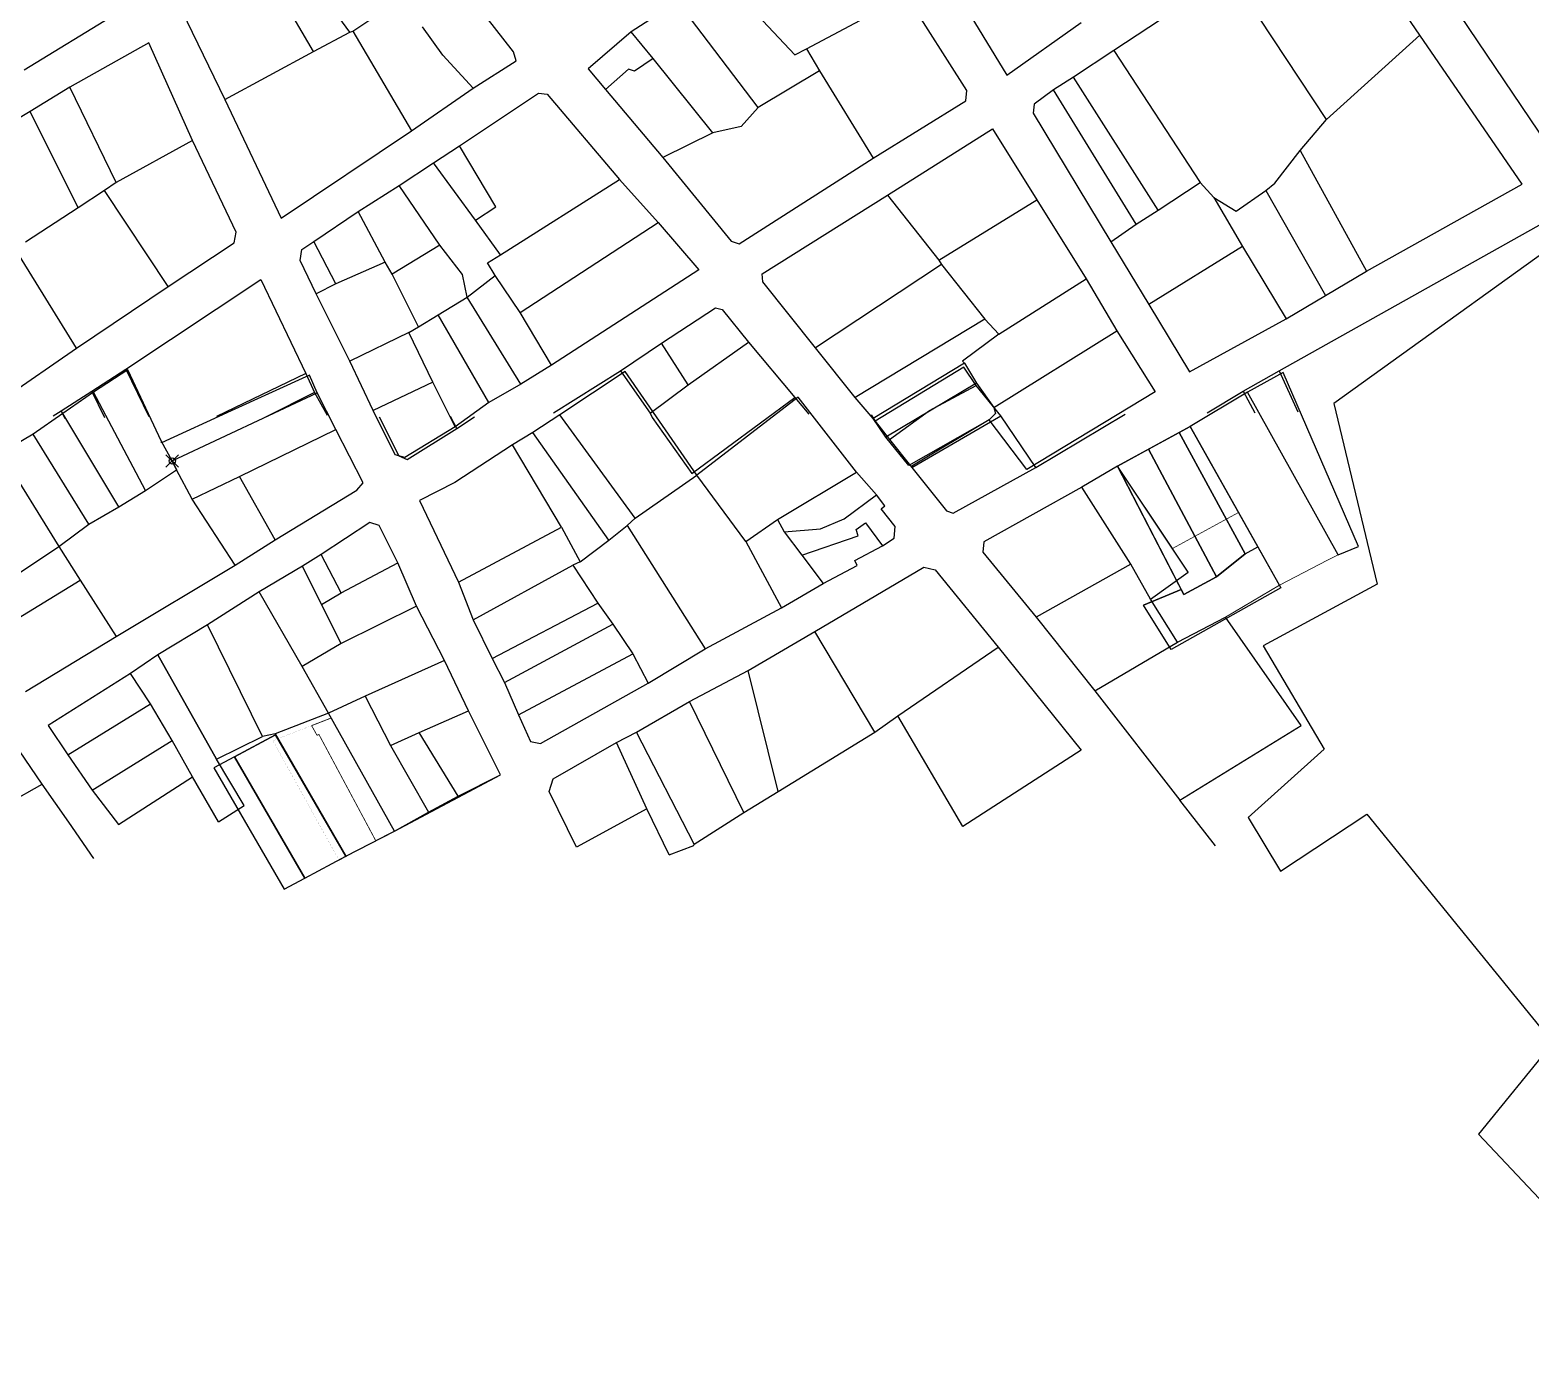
# Model space of a CAD drawing. Header units: millimetres. Extents: x 605783 to 623169, y 1302882 to 1323517.
# Drawn here: x 622196.1 to 622555.6, y 1322472.5 to 1322790.3 of the extents above; entities that cross this region are included whole.
import ezdxf

# ---------------------------------------------------------------- set-up
doc = ezdxf.new("R2010")
doc.units = ezdxf.units.MM
doc.header["$PDMODE"] = 35
doc.header["$PDSIZE"] = 1.5
doc.linetypes.add('DGN Style 2', pattern=[90.06457, 54.038742, -36.025828])
for name, color, linetype in [('-2', 1, 'Continuous'), ('CVL_CUADCON_LIN', 8, 'Continuous'), ('MANZANAS', 7, 'Continuous')]:
    doc.layers.add(name, color=color, linetype=linetype)
doc.layers.add('Nivel 2', color=7, linetype='Continuous', lineweight=0)
doc.layers.add('Nivel 3', color=7, linetype='Continuous', lineweight=0)

msp = doc.modelspace()

# ---------------------------------------------------------------- linework, layer by layer
at = {"layer": '-2', "color": 1, "linetype": 'Continuous'}
msp.add_lwpolyline([(622575.445, 1322748.889), (622508.629, 1322700.772), (622518.949, 1322657.528), (622491.626, 1322642.722), (622506.235, 1322617.931), (622488.022, 1322601.618), (622495.821, 1322588.702), (622516.508, 1322602.408), (622561.094, 1322547.598), (622543.245, 1322525.681), (622593.465, 1322472.506)], dxfattribs=at)
at = {"layer": 'CVL_CUADCON_LIN', "color": 1, "ltscale": 0.5, "flags": 128}
for points in [[(622456.755, 1322685.794), (622464.142, 1322689.833), (622471.53, 1322693.873), (622474.162, 1322695.312)], [(622480.459, 1322659.255), (622487.373, 1322664.811), (622471.535, 1322693.864)], [(622474.172, 1322695.317), (622490.384, 1322666.459), (622495.918, 1322656.607)], [(622464.142, 1322689.833), (622480.459, 1322659.255), (622472.673, 1322655.006)], [(622456.755, 1322685.794), (622472.03, 1322656.249), (622462.935, 1322652.467)], [(622487.373, 1322664.811), (622490.365, 1322666.492)], [(622495.918, 1322656.607), (622469.585, 1322641.823)], [(622469.585, 1322641.823), (622462.935, 1322652.467)], [(622308.869, 1322611.782), (622301.211, 1322627.124)], [(622245.09, 1322616.099), (622254.958, 1322621.396)], [(622271.828, 1322592.338), (622254.958, 1322621.396)], [(622245.09, 1322616.099), (622240.156, 1322613.45), (622257.025, 1322584.392)], [(622245.09, 1322616.099), (622261.959, 1322587.041)], [(622283.425, 1322598.34), (622308.869, 1322611.782)]]:
    msp.add_lwpolyline(points, dxfattribs=at)
for points in [[(622464.142, 1322689.833), (622471.53, 1322693.873), (622487.373, 1322664.811), (622480.459, 1322659.255)], [(622456.755, 1322685.794), (622464.142, 1322689.833), (622480.459, 1322659.255), (622472.673, 1322655.006)], [(622487.373, 1322664.811), (622490.365, 1322666.492), (622495.918, 1322656.607), (622469.585, 1322641.823), (622462.935, 1322652.467), (622472.03, 1322656.249), (622472.673, 1322655.006), (622480.459, 1322659.255)], [(622261.959, 1322587.041), (622271.828, 1322592.338), (622254.958, 1322621.396), (622245.09, 1322616.099)], [(622257.025, 1322584.392), (622261.959, 1322587.041), (622245.09, 1322616.099), (622240.156, 1322613.45)]]:
    msp.add_lwpolyline(points, close=True, dxfattribs=at)
at = {"layer": 'CVL_CUADCON_LIN', "color": 1, "lineweight": 13, "ltscale": 0.5, "const_width": 0.02, "flags": 128}
msp.add_lwpolyline([(622270.199, 1322591.263), (622283.425, 1322598.34), (622268.279, 1322625.423), (622254.295, 1322619.995)], close=True, dxfattribs=at)
msp.add_lwpolyline([(622268.279, 1322625.423), (622254.295, 1322619.995), (622270.199, 1322591.263)], dxfattribs=at)
at = {"layer": 'CVL_CUADCON_LIN', "color": 1, "ltscale": 0.5, "const_width": 0.2, "flags": 128}
for points in [[(622268.279, 1322625.423), (622263.59, 1322623.603)], [(622283.425, 1322598.34), (622268.279, 1322625.423)], [(622263.59, 1322623.603), (622264.875, 1322621.293)], [(622264.875, 1322621.293), (622265.341, 1322621.474), (622278.957, 1322596.028)], [(622264.875, 1322621.293), (622265.341, 1322621.474)], [(622283.425, 1322598.34), (622278.957, 1322596.028)]]:
    msp.add_lwpolyline(points, dxfattribs=at)
at = {"layer": 'MANZANAS', "color": 1, "lineweight": 0, "ltscale": 0.1}
for points in [[(622456.755, 1322685.794), (622474.172, 1322695.317), (622495.54, 1322657.282), (622482.659, 1322649.595), (622471.114, 1322643.568), (622464.635, 1322653.939), (622473.712, 1322660.38)], [(622474.172, 1322695.317), (622485.78, 1322674.654), (622469.912, 1322666.084), (622456.755, 1322685.794)]]:
    msp.add_lwpolyline(points, close=True, dxfattribs=at)
for points in [[(622474.172, 1322695.317), (622485.78, 1322674.654)], [(622482.659, 1322649.595), (622495.54, 1322657.282), (622507.06, 1322663.258), (622509.668, 1322664.547)]]:
    msp.add_lwpolyline(points, dxfattribs=at)
at = {"layer": 'Nivel 2', "color": 1, "linetype": 'Continuous', "lineweight": -3}
for p, q in [((622264.018, 1322785.217), (622252.847, 1322804.291)), ((622483.742, 1322803.811), (622455.873, 1322785.436)), ((622506.832, 1322768.89), (622483.742, 1322803.811)), ((622273.448, 1322790.081), (622285.177, 1322797.951)), ((622421.605, 1322793.673), (622430.243, 1322779.489)), ((622430.243, 1322779.489), (622448, 1322792.133)), ((622264.018, 1322785.217), (622272.712, 1322789.824)), ((622272.712, 1322789.824), (622273.448, 1322790.081)), ((622273.448, 1322790.081), (622287.557, 1322766.169)), ((622506.832, 1322768.89), (622529.234, 1322789.07)), ((622242.803, 1322773.701), (622264.018, 1322785.217)), ((622455.873, 1322785.436), (622446.195, 1322779.048)), ((622455.873, 1322785.436), (622476.563, 1322753.807)), ((622216.743, 1322753.784), (622205.66, 1322776.618)), ((622446.195, 1322779.048), (622441.431, 1322776.031)), ((622207.597, 1322747.728), (622196.107, 1322770.813)), ((622500.511, 1322761.423), (622506.832, 1322768.89)), ((622235.017, 1322763.866), (622216.743, 1322753.784)), ((622302.901, 1322744.775), (622292.792, 1322758.471)), ((622500.511, 1322761.423), (622516.416, 1322732.541)), ((622308.85, 1322736.42), (622337.406, 1322754.468)), ((622213.931, 1322751.868), (622207.597, 1322747.728)), ((622216.743, 1322753.784), (622213.931, 1322751.868)), ((622294.288, 1322738.772), (622284.584, 1322753.028)), ((622466.505, 1322747.162), (622476.563, 1322753.807)), ((622476.563, 1322753.807), (622479.803, 1322750.163)), ((622492.317, 1322751.866), (622506.584, 1322726.66)), ((622207.597, 1322747.728), (622195.005, 1322739.498)), ((622461.184, 1322743.813), (622466.505, 1322747.162)), ((622479.803, 1322750.163), (622486.729, 1322738.461)), ((622281.249, 1322734.705), (622274.752, 1322746.841)), ((622308.85, 1322736.42), (622302.901, 1322744.775)), ((622455.181, 1322739.573), (622461.184, 1322743.813)), ((622269.357, 1322729.5), (622264.087, 1322739.61)), ((622455.181, 1322739.573), (622464.228, 1322724.527)), ((622486.729, 1322738.461), (622464.228, 1322724.527)), ((622486.729, 1322738.461), (622497.157, 1322721.11)), ((622281.249, 1322734.705), (622269.357, 1322729.5)), ((622282.885, 1322731.842), (622281.249, 1322734.705)), ((622269.357, 1322729.5), (622264.693, 1322727.119)), ((622289.206, 1322719.197), (622282.885, 1322731.842)), ((622300.837, 1322726.28), (622307.548, 1322731.514)), ((622506.584, 1322726.66), (622516.416, 1322732.541)), ((622293.945, 1322722.061), (622300.837, 1322726.28)), ((622497.157, 1322721.11), (622506.584, 1322726.66)), ((622289.206, 1322719.197), (622293.945, 1322722.061)), ((622306.062, 1322701.061), (622293.945, 1322722.061)), ((622464.228, 1322724.527), (622474.016, 1322708.367)), ((622286.925, 1322717.842), (622289.206, 1322719.197)), ((622474.016, 1322708.367), (622497.157, 1322721.11)), ((622286.925, 1322717.842), (622272.728, 1322710.977)), ((622292.633, 1322705.931), (622286.925, 1322717.842)), ((622353.87, 1322705.273), (622347.458, 1322715.251)), ((622353.87, 1322705.273), (622368.334, 1322715.491)), ((622219.069, 1322709.076), (622224.573, 1322697.672)), ((622338.746, 1322708.512), (622323.064, 1322698.112)), ((622337.628, 1322708.608), (622344.702, 1322698.505)), ((622419.887, 1322709.492), (622398.632, 1322696.588)), ((622422.841, 1322705.092), (622419.887, 1322709.492)), ((622486.834, 1322703.748), (622495.476, 1322708.66)), ((622496.443, 1322708.229), (622487.887, 1322703.519)), ((622495.476, 1322708.66), (622499.933, 1322698.775)), ((622292.633, 1322705.931), (622278.334, 1322699.142)), ((622298.033, 1322695.187), (622292.633, 1322705.931)), ((622344.702, 1322698.505), (622353.87, 1322705.273)), ((622428.789, 1322697.817), (622422.841, 1322705.092)), ((622211.329, 1322703.522), (622203.945, 1322698.414)), ((622269.364, 1322694.557), (622264.929, 1322703.367)), ((622306.062, 1322701.061), (622298.033, 1322695.187)), ((622487.887, 1322703.519), (622474.172, 1322695.317)), ((622478.218, 1322698.608), (622486.834, 1322703.748)), ((622486.834, 1322703.748), (622489.622, 1322698.579)), ((622509.668, 1322664.547), (622487.887, 1322703.519)), ((622203.945, 1322698.414), (622196.814, 1322693.434)), ((622203.589, 1322699.057), (622204.459, 1322697.232)), ((622298.36, 1322694.787), (622296.891, 1322697.673)), ((622298.36, 1322694.787), (622302.609, 1322697.637)), ((622323.064, 1322698.112), (622316.64, 1322693.849)), ((622344.702, 1322698.505), (622345.188, 1322697.492)), ((622397.706, 1322698.131), (622398.632, 1322696.588)), ((622407.454, 1322685.471), (622428.789, 1322697.817)), ((622437.138, 1322685.452), (622428.789, 1322697.817)), ((622437.138, 1322685.452), (622458.597, 1322698.256)), ((622196.814, 1322693.434), (622189.147, 1322688.883)), ((622316.64, 1322693.849), (622311.756, 1322690.943)), ((622334.793, 1322668.062), (622316.64, 1322693.849)), ((622398.632, 1322696.588), (622402.069, 1322692.216)), ((622474.172, 1322695.317), (622456.755, 1322685.794)), ((622495.54, 1322657.282), (622474.172, 1322695.317)), ((622230.178, 1322687.039), (622227.604, 1322691.696)), ((622227.631, 1322691.416), (622227.604, 1322691.696)), ((622323.487, 1322671.184), (622311.756, 1322690.943)), ((622402.069, 1322692.216), (622407.454, 1322685.471)), ((622189.147, 1322688.883), (622203.006, 1322666.496)), ((622230.178, 1322687.039), (622231.236, 1322684.938)), ((622231.236, 1322684.938), (622230.178, 1322687.039)), ((622234.997, 1322677.901), (622231.236, 1322684.938)), ((622341.109, 1322673.29), (622355.927, 1322683.659)), ((622375.243, 1322672.972), (622394.196, 1322684.361)), ((622398.962, 1322678.882), (622394.196, 1322684.361)), ((622456.755, 1322685.794), (622448.177, 1322680.728)), ((622459.898, 1322662.264), (622448.177, 1322680.728)), ((622245.276, 1322662.069), (622234.997, 1322677.901)), ((622289.437, 1322677.549), (622298.803, 1322658.001)), ((622339.215, 1322671.6), (622341.109, 1322673.29)), ((622367.656, 1322667.71), (622375.243, 1322672.972)), ((622375.243, 1322672.972), (622376.865, 1322670.087)), ((622245.276, 1322662.069), (622254.89, 1322668.108)), ((622298.803, 1322658.001), (622323.487, 1322671.184)), ((622323.487, 1322671.184), (622327.918, 1322662.856)), ((622327.918, 1322662.856), (622334.793, 1322668.062)), ((622334.793, 1322668.062), (622339.215, 1322671.6)), ((622339.215, 1322671.6), (622357.904, 1322642.032)), ((622376.865, 1322670.087), (622381.073, 1322664.426)), ((622181.026, 1322651.961), (622203.006, 1322666.496)), ((622203.006, 1322666.496), (622208.147, 1322658.454)), ((622265.844, 1322664.628), (622261.391, 1322661.828)), ((622270.637, 1322655.465), (622265.844, 1322664.628)), ((622367.656, 1322667.71), (622376.233, 1322651.866)), ((622216.758, 1322644.947), (622245.276, 1322662.069)), ((622261.391, 1322661.828), (622251.041, 1322655.682)), ((622265.93, 1322652.662), (622261.391, 1322661.828)), ((622288.704, 1322652.214), (622284.233, 1322662.599)), ((622302.299, 1322648.981), (622326.221, 1322662.057)), ((622327.918, 1322662.856), (622326.221, 1322662.057)), ((622326.221, 1322662.057), (622332.182, 1322652.978)), ((622381.073, 1322664.426), (622386.23, 1322657.679)), ((622459.898, 1322662.264), (622437.269, 1322649.604)), ((622464.635, 1322653.939), (622459.898, 1322662.264)), ((622186.386, 1322645.165), (622208.147, 1322658.454)), ((622208.147, 1322658.454), (622216.758, 1322644.947)), ((622298.803, 1322658.001), (622302.299, 1322648.981)), ((622376.233, 1322651.866), (622386.23, 1322657.679)), ((622251.041, 1322655.682), (622238.619, 1322647.795)), ((622471.114, 1322643.568), (622464.635, 1322653.939)), ((622270.699, 1322643.27), (622265.93, 1322652.662)), ((622288.704, 1322652.214), (622270.699, 1322643.27)), ((622295.431, 1322639.202), (622288.704, 1322652.214)), ((622306.889, 1322639.664), (622332.182, 1322652.978)), ((622332.182, 1322652.978), (622335.777, 1322647.947)), ((622357.904, 1322642.032), (622376.233, 1322651.866)), ((622238.619, 1322647.795), (622226.752, 1322640.597)), ((622251.799, 1322620.957), (622238.619, 1322647.795)), ((622302.299, 1322648.981), (622306.889, 1322639.664)), ((622335.777, 1322647.947), (622340.606, 1322640.842)), ((622437.269, 1322649.604), (622451.272, 1322631.97)), ((622471.114, 1322643.568), (622482.659, 1322649.595)), ((622195.022, 1322631.811), (622216.758, 1322644.947)), ((622270.699, 1322643.27), (622261.361, 1322637.742)), ((622368.234, 1322636.82), (622384.204, 1322646.155)), ((622398.558, 1322622.044), (622384.204, 1322646.155)), ((622451.272, 1322631.97), (622471.114, 1322643.568)), ((622226.752, 1322640.597), (622220.176, 1322636.105)), ((622306.889, 1322639.664), (622309.853, 1322633.969)), ((622340.606, 1322640.842), (622344.291, 1322633.755)), ((622344.291, 1322633.755), (622357.904, 1322642.032)), ((622295.431, 1322639.202), (622276.406, 1322630.658)), ((622301.211, 1322627.124), (622295.431, 1322639.202)), ((622354.158, 1322629.378), (622368.234, 1322636.82)), ((622309.853, 1322633.969), (622313.187, 1322626.218)), ((622205.144, 1322616.639), (622224.981, 1322628.796)), ((622276.406, 1322630.658), (622267.617, 1322626.607)), ((622276.406, 1322630.658), (622282.464, 1322618.836)), ((622341.427, 1322622.047), (622354.158, 1322629.378)), ((622451.272, 1322631.97), (622471.691, 1322605.767)), ((622289.405, 1322621.985), (622301.211, 1322627.124)), ((622419.688, 1322599.429), (622404.096, 1322625.92)), ((622282.464, 1322618.836), (622289.405, 1322621.985)), ((622298.74, 1322606.705), (622289.405, 1322621.985)), ((622336.642, 1322619.524), (622341.427, 1322622.047)), ((622375.407, 1322607.806), (622398.558, 1322622.044)), ((622198.969, 1322609.557), (622192.187, 1322619.57)), ((622211, 1322608.143), (622230.203, 1322620.068)), ((622282.464, 1322618.836), (622291.626, 1322602.844)), ((622343.923, 1322603.62), (622336.642, 1322619.524)), ((622205.144, 1322616.639), (622211, 1322608.143)), ((622247.445, 1322604.488), (622240.808, 1322615.569)), ((622217.311, 1322599.931), (622235.07, 1322611.311)), ((622205.362, 1322600.482), (622198.969, 1322609.557)), ((622211, 1322608.143), (622217.311, 1322599.931)), ((622367.184, 1322602.742), (622375.407, 1322607.806)), ((622241.272, 1322600.532), (622247.445, 1322604.488)), ((622291.626, 1322602.844), (622298.74, 1322606.705)), ((622343.923, 1322603.62), (622327.063, 1322594.507)), ((622349.288, 1322592.657), (622343.923, 1322603.62)), ((622480.233, 1322594.776), (622471.691, 1322605.767)), ((622211.372, 1322591.759), (622205.362, 1322600.482)), ((622283.425, 1322598.34), (622291.626, 1322602.844)), ((622355.293, 1322595.214), (622367.184, 1322602.742)), ((622271.828, 1322592.338), (622283.425, 1322598.34)), ((622349.288, 1322592.657), (622355.219, 1322594.884)), ((622355.219, 1322594.884), (622355.293, 1322595.214))]:
    msp.add_line(p, q, dxfattribs=at)
at = {"layer": 'Nivel 2', "color": 1, "linetype": 'DGN Style 2', "lineweight": -3}
for p, q in [((622461.184, 1322743.813), (622441.431, 1322776.031)), ((622466.505, 1322747.162), (622446.195, 1322779.048)), ((622229.18, 1322728.849), (622213.931, 1322751.868)), ((622313.575, 1322722.651), (622346.664, 1322744.171)), ((622207.215, 1322714.08), (622192.522, 1322737.863)), ((622294.288, 1322738.772), (622282.885, 1322731.842)), ((622262.199, 1322707.987), (622240.776, 1322697.714)), ((622355.927, 1322683.659), (622338.746, 1322708.512)), ((622214.059, 1322697.349), (622210.886, 1322703.785)), ((622223.8, 1322679.956), (622211.329, 1322703.522)), ((622230.178, 1322687.039), (622264.929, 1322703.367)), ((622264.273, 1322703.476), (622252.688, 1322697.637)), ((622217.373, 1322676.024), (622203.945, 1322698.414)), ((622244.299, 1322699.054), (622227.631, 1322691.416)), ((622341.109, 1322673.29), (622323.064, 1322698.112)), ((622210.185, 1322671.908), (622196.814, 1322693.434)), ((622246.293, 1322683.291), (622269.364, 1322694.557)), ((622223.8, 1322679.956), (622231.236, 1322684.938)), ((622234.997, 1322677.901), (622246.293, 1322683.291)), ((622254.89, 1322668.108), (622246.293, 1322683.291)), ((622367.656, 1322667.71), (622355.927, 1322683.659)), ((622217.373, 1322676.024), (622223.8, 1322679.956)), ((622210.185, 1322671.908), (622217.373, 1322676.024)), ((622203.006, 1322666.496), (622210.185, 1322671.908)), ((622270.637, 1322655.465), (622284.233, 1322662.599)), ((622261.361, 1322637.742), (622251.041, 1322655.682)), ((622265.93, 1322652.662), (622270.637, 1322655.465)), ((622309.853, 1322633.969), (622335.777, 1322647.947)), ((622313.187, 1322626.218), (622340.606, 1322640.842)), ((622404.096, 1322625.92), (622428.121, 1322642.375)), ((622224.981, 1322628.796), (622220.176, 1322636.105)), ((622267.617, 1322626.607), (622261.361, 1322637.742)), ((622375.407, 1322607.806), (622368.234, 1322636.82)), ((622230.203, 1322620.068), (622224.981, 1322628.796)), ((622367.184, 1322602.742), (622354.158, 1322629.378)), ((622267.617, 1322626.607), (622254.818, 1322621.639)), ((622283.425, 1322598.34), (622267.617, 1322626.607)), ((622398.558, 1322622.044), (622404.096, 1322625.92)), ((622254.818, 1322621.639), (622251.799, 1322620.957)), ((622254.818, 1322621.639), (622271.828, 1322592.338)), ((622355.293, 1322595.214), (622341.427, 1322622.047)), ((622235.07, 1322611.311), (622230.203, 1322620.068)), ((622241.272, 1322600.532), (622235.07, 1322611.311))]:
    msp.add_line(p, q, dxfattribs=at)
at = {"layer": 'Nivel 2', "color": 1, "linetype": 'Continuous', "lineweight": -3, "flags": 128}
for points in [[(622495.476, 1322708.66), (622572.372, 1322751.745), (622568.284, 1322758.33), (622564.958, 1322758.037), (622563.534, 1322758.412), (622561.98, 1322759.7), (622498.999, 1322853.037)], [(622529.234, 1322789.07), (622509.416, 1322818.114), (622505.757, 1322818.53), (622483.742, 1322803.811)], [(622272.712, 1322789.824), (622265.997, 1322799.191), (622289.307, 1322814.195)], [(622302.325, 1322776.413), (622295.032, 1322784.28), (622290.181, 1322791.065)], [(622516.416, 1322732.541), (622553.724, 1322753.419), (622529.234, 1322789.07)], [(622441.431, 1322776.031), (622436.771, 1322772.558), (622436.55, 1322770.424), (622455.181, 1322739.573)], [(622302.901, 1322744.775), (622307.766, 1322747.97), (622299.025, 1322762.611)], [(622492.317, 1322751.866), (622494.47, 1322753.602), (622500.511, 1322761.423)], [(622479.803, 1322750.163), (622485.174, 1322746.936), (622492.317, 1322751.866)], [(622313.766, 1322705.435), (622300.837, 1322726.28), (622299.724, 1322731.71), (622294.288, 1322738.772)], [(622307.548, 1322731.514), (622305.708, 1322734.553), (622308.85, 1322736.42)], [(622321.089, 1322710.011), (622313.575, 1322722.651), (622307.548, 1322731.514)], [(622227.604, 1322691.696), (622219.525, 1322708.864), (622211.329, 1322703.522)], [(622264.929, 1322703.367), (622263.094, 1322707.597), (622244.299, 1322699.054)], [(622402.069, 1322692.216), (622411.676, 1322699.119), (622422.841, 1322705.092)], [(622345.188, 1322697.492), (622354.686, 1322684.048), (622379.432, 1322702.257)], [(622394.196, 1322684.361), (622380.241, 1322702.301), (622355.927, 1322683.659)], [(622279.762, 1322697.603), (622284.531, 1322688.287), (622286.468, 1322687.411), (622298.36, 1322694.787)], [(622254.89, 1322668.108), (622274.45, 1322680.035), (622275.911, 1322681.823), (622269.364, 1322694.557)], [(622311.756, 1322690.943), (622297.894, 1322681.877), (622289.437, 1322677.549)], [(622407.454, 1322685.471), (622415.738, 1322675.062), (622417.343, 1322674.565), (622437.138, 1322685.452)], [(622464.635, 1322653.939), (622473.712, 1322660.38), (622456.755, 1322685.794)], [(622376.865, 1322670.087), (622385.551, 1322670.784), (622391.201, 1322673.161), (622398.962, 1322678.882)], [(622400.104, 1322675.587), (622401.014, 1322676.305), (622398.962, 1322678.882)], [(622448.177, 1322680.728), (622424.737, 1322667.656), (622424.45, 1322665.139), (622437.269, 1322649.604)], [(622400.422, 1322666.722), (622403.231, 1322668.495), (622403.464, 1322671.317), (622400.104, 1322675.587)], [(622284.233, 1322662.599), (622279.746, 1322671.561), (622277.504, 1322672.307), (622265.844, 1322664.628)], [(622381.073, 1322664.426), (622394.56, 1322669.094), (622394.092, 1322670.59), (622396.317, 1322672.181), (622400.422, 1322666.722)], [(622386.23, 1322657.679), (622394.306, 1322662.004), (622393.764, 1322663.144), (622400.422, 1322666.722)], [(622384.204, 1322646.155), (622410.346, 1322661.559), (622413.019, 1322660.942), (622428.121, 1322642.375)], [(622471.691, 1322605.767), (622500.763, 1322623.655), (622482.659, 1322649.595)], [(622240.808, 1322615.569), (622226.752, 1322640.597), (622240.808, 1322615.569), (622251.799, 1322620.957)], [(622428.121, 1322642.375), (622448.071, 1322617.719), (622419.688, 1322599.429)], [(622220.176, 1322636.105), (622200.417, 1322623.668), (622205.144, 1322616.639)], [(622313.187, 1322626.218), (622316.08, 1322619.81), (622318.472, 1322619.319), (622344.291, 1322633.755)], [(622298.74, 1322606.705), (622308.869, 1322611.782), (622301.211, 1322627.124)], [(622327.063, 1322594.507), (622320.512, 1322607.824), (622321.481, 1322610.855), (622336.642, 1322619.524)], [(622160.82, 1322592.139), (622191.097, 1322605.056), (622198.969, 1322609.557)]]:
    msp.add_lwpolyline(points, dxfattribs=at)
at = {"layer": 'Nivel 2', "color": 1, "linetype": 'DGN Style 2', "lineweight": -3, "flags": 128}
msp.add_lwpolyline([(622509.668, 1322664.547), (622514.534, 1322666.512), (622496.443, 1322708.229)], dxfattribs=at)
at = {"layer": 'Nivel 2', "color": 1, "linetype": 'Continuous', "lineweight": -3}
msp.add_point((622230.178, 1322687.039), dxfattribs=at)
at = {"layer": 'Nivel 3', "color": 1, "linetype": 'Continuous', "lineweight": -3}
for p, q in [((622382.217, 1322785.813), (622406.196, 1322798.585)), ((622351.393, 1322797.061), (622340.194, 1322789.878)), ((622370.638, 1322771.722), (622351.393, 1322797.061)), ((622345.45, 1322783.501), (622340.194, 1322789.878)), ((622359.714, 1322765.684), (622345.45, 1322783.501)), ((622382.217, 1322785.813), (622385.336, 1322780.519)), ((622329.89, 1322781.049), (622334.023, 1322776.038)), ((622385.336, 1322780.519), (622370.638, 1322771.722)), ((622385.336, 1322780.519), (622398.215, 1322759.624)), ((622205.66, 1322776.618), (622196.107, 1322770.813)), ((622287.557, 1322766.169), (622302.325, 1322776.413)), ((622334.023, 1322776.038), (622347.799, 1322759.768)), ((622242.803, 1322773.701), (622256.32, 1322745.24)), ((622196.107, 1322770.813), (622181.536, 1322762.017)), ((622256.32, 1322745.24), (622287.557, 1322766.169)), ((622359.714, 1322765.684), (622347.799, 1322759.768)), ((622292.792, 1322758.471), (622299.025, 1322762.611)), ((622284.584, 1322753.028), (622292.792, 1322758.471)), ((622337.406, 1322754.468), (622346.664, 1322744.171)), ((622274.752, 1322746.841), (622284.584, 1322753.028)), ((622401.626, 1322750.725), (622413.926, 1322735.134)), ((622413.926, 1322735.134), (622437.416, 1322749.63)), ((622437.416, 1322749.63), (622449.22, 1322730.685)), ((622264.087, 1322739.61), (622274.752, 1322746.841)), ((622414.565, 1322734.095), (622384.391, 1322714.187)), ((622413.926, 1322735.134), (622414.565, 1322734.095)), ((622414.565, 1322734.095), (622424.951, 1322721.061)), ((622428.266, 1322717.393), (622449.22, 1322730.685)), ((622449.22, 1322730.685), (622456.582, 1322718.223)), ((622207.215, 1322714.08), (622229.18, 1322728.849)), ((622272.728, 1322710.977), (622264.693, 1322727.119)), ((622424.951, 1322721.061), (622393.832, 1322702.266)), ((622424.951, 1322721.061), (622428.266, 1322717.393)), ((622337.628, 1322708.608), (622347.458, 1322715.251)), ((622368.334, 1322715.491), (622379.432, 1322702.257)), ((622427.113, 1322699.841), (622456.582, 1322718.223)), ((622189.888, 1322702.098), (622207.215, 1322714.08)), ((622393.832, 1322702.266), (622384.391, 1322714.187)), ((622210.886, 1322703.785), (622219.069, 1322709.076)), ((622262.199, 1322707.987), (622264.273, 1322703.476)), ((622278.334, 1322699.142), (622272.728, 1322710.977)), ((622321.089, 1322710.011), (622313.766, 1322705.435)), ((622321.589, 1322698.536), (622337.628, 1322708.608)), ((622420.063, 1322710.477), (622398.169, 1322697.206)), ((622420.063, 1322710.477), (622422.976, 1322705.664)), ((622313.766, 1322705.435), (622306.062, 1322701.061)), ((622422.976, 1322705.664), (622401.233, 1322692.749)), ((622422.976, 1322705.664), (622427.113, 1322699.841)), ((622203.589, 1322699.057), (622210.886, 1322703.785)), ((622264.273, 1322703.476), (622267.341, 1322698.004)), ((622379.432, 1322702.257), (622382.799, 1322698.259)), ((622398.169, 1322697.206), (622393.832, 1322702.266)), ((622201.612, 1322697.83), (622203.589, 1322699.057)), ((622283.632, 1322688.473), (622278.334, 1322699.142)), ((622401.233, 1322692.749), (622398.169, 1322697.206)), ((622425.956, 1322696.865), (622406.694, 1322685.967)), ((622425.956, 1322696.865), (622407.457, 1322685.818)), ((622406.694, 1322685.967), (622401.233, 1322692.749))]:
    msp.add_line(p, q, dxfattribs=at)
at = {"layer": 'Nivel 3', "color": 1, "linetype": 'Continuous', "lineweight": -3, "flags": 128}
for points in [[(622194.673, 1322780.787), (622216.693, 1322794.236), (622217.8, 1322797.161), (622212.142, 1322809.174)], [(622252.847, 1322804.291), (622233.691, 1322792.479), (622242.803, 1322773.701)], [(622302.325, 1322776.413), (622312.613, 1322782.906), (622311.995, 1322785.088), (622301.455, 1322798.68)], [(622398.215, 1322759.624), (622420.361, 1322773.378), (622420.605, 1322775.868), (622406.196, 1322798.585)], [(622370.479, 1322793.865), (622379.404, 1322784.38), (622382.217, 1322785.813)], [(622235.017, 1322763.866), (622224.542, 1322787.26), (622205.66, 1322776.618)], [(622340.194, 1322789.878), (622329.89, 1322781.049), (622334.023, 1322776.038)], [(622345.45, 1322783.501), (622340.991, 1322780.46), (622339.567, 1322780.912), (622334.023, 1322776.038)], [(622299.025, 1322762.611), (622317.95, 1322775.158), (622320.084, 1322774.989), (622337.406, 1322754.468)], [(622370.638, 1322771.722), (622366.515, 1322767.236), (622359.714, 1322765.684)], [(622401.626, 1322750.725), (622426.812, 1322766.625), (622437.416, 1322749.63)], [(622229.18, 1322728.849), (622245.065, 1322739.302), (622245.487, 1322741.843), (622235.017, 1322763.866)], [(622347.799, 1322759.768), (622364.154, 1322739.699), (622366.036, 1322739.072), (622398.215, 1322759.624)], [(622384.391, 1322714.187), (622371.759, 1322730.005), (622371.6, 1322731.884), (622401.626, 1322750.725)], [(622346.664, 1322744.171), (622356.358, 1322732.836), (622321.089, 1322710.011)], [(622264.693, 1322727.119), (622260.853, 1322735.102), (622261.224, 1322737.744), (622264.087, 1322739.61)], [(622219.069, 1322709.076), (622251.397, 1322730.517), (622262.199, 1322707.987)], [(622347.458, 1322715.251), (622360.379, 1322723.762), (622362.006, 1322723.362), (622368.334, 1322715.491)], [(622428.266, 1322717.393), (622419.604, 1322710.957), (622420.063, 1322710.477)], [(622456.582, 1322718.223), (622465.78, 1322703.634), (622434.991, 1322685.019), (622425.956, 1322696.865)], [(622427.113, 1322699.841), (622427.499, 1322698.421), (622425.956, 1322696.865)], [(622298.033, 1322695.187), (622285.92, 1322687.873), (622283.632, 1322688.473)]]:
    msp.add_lwpolyline(points, dxfattribs=at)

doc.saveas('drawing.dxf')
